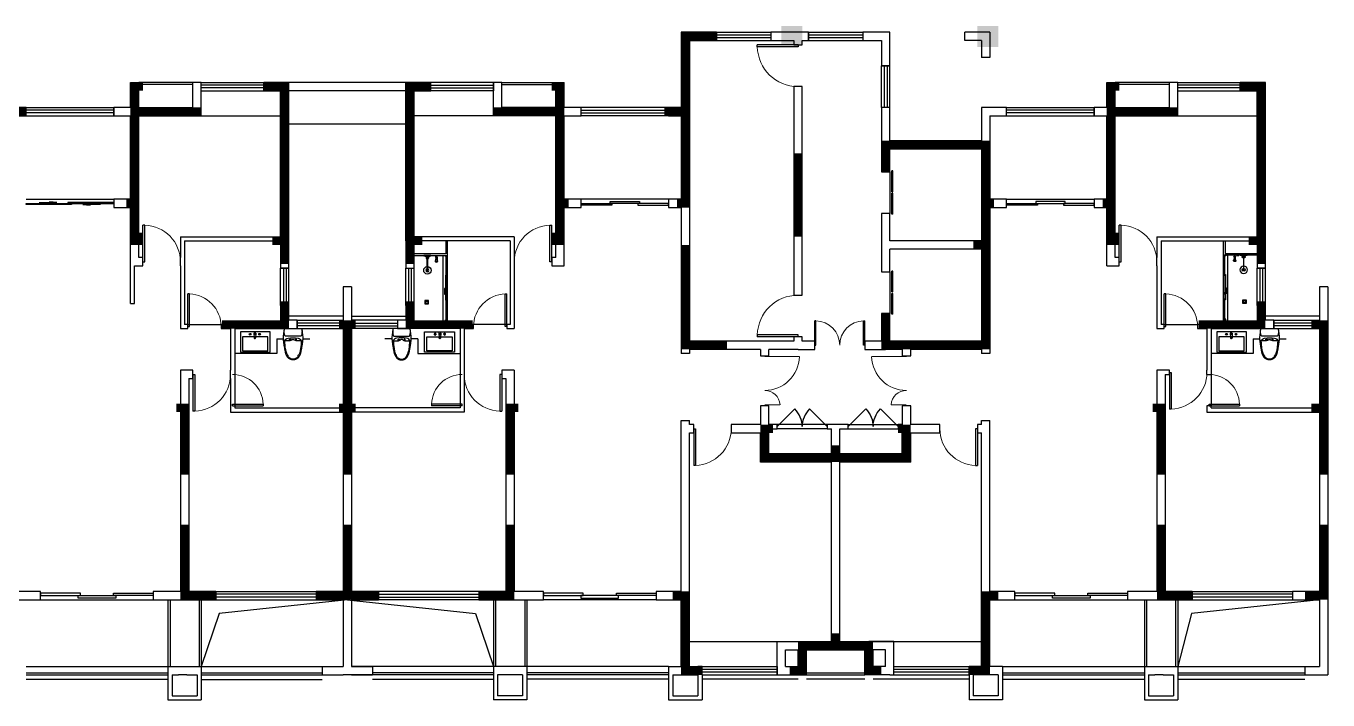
# Model space of a CAD drawing. Header units: millimetres. Extents: x 3 to 74003, y -3 to 16847.
# Drawn here: x 17403 to 48603, y 697 to 16847 of the extents above; entities that cross this region are included whole.
import ezdxf

# ---------------------------------------------------------------- set-up
doc = ezdxf.new("R2010")
doc.units = ezdxf.units.MM
for name, color, linetype in [('WALL', 2, 'Continuous'), ('WINDOW', 4, 'Continuous'), ('柱和剪力墙', 2, 'Continuous'), ('栏杆', 42, 'Continuous'), ('洁具', 150, 'Continuous'), ('看线', 163, 'Continuous')]:
    doc.layers.add(name, color=color, linetype=linetype)
doc.layers.add('家具', color=31, linetype='Continuous', lineweight=5)

# ---------------------------------------------------------------- blocks, each defined once
blk = doc.blocks.new('aa')
at = {"layer": '洁具'}
for p, q in [((-183, 194), (-183, -194)), ((71, 85), (71, 61)), ((109, 86), (72, 86)), ((72, 60), (107, 60)), ((83, 230), (79, 230)), ((87, 230), (83, 230)), ((90, 229), (87, 230)), ((94, 229), (90, 229)), ((98, 228), (94, 229)), ((102, 228), (98, 228)), ((106, 227), (102, 228)), ((109, 227), (106, 227)), ((115, 226), (109, 227)), ((109, 78), (109, 197)), ((120, 226), (115, 226)), ((119, 204), (119, 197)), ((126, 225), (120, 226)), ((131, 224), (126, 225)), ((137, 224), (131, 224)), ((142, 223), (137, 224)), ((147, 222), (142, 223)), ((153, 221), (147, 222)), ((162, 220), (153, 221)), ((171, 219), (162, 220)), ((180, 218), (171, 219)), ((189, 216), (180, 218)), ((198, 215), (189, 216)), ((208, 214), (198, 215)), ((217, 212), (208, 214)), ((226, 211), (217, 212)), ((244, 208), (226, 211)), ((261, 205), (244, 208)), ((279, 202), (261, 205)), ((297, 199), (279, 202)), ((315, 196), (297, 199)), ((333, 192), (315, 196)), ((350, 189), (333, 192)), ((368, 186), (350, 189)), ((375, 184), (368, 186)), ((380, 183), (375, 184)), ((385, 182), (380, 183)), ((390, 181), (385, 182)), ((394, 180), (390, 181)), ((397, 179), (394, 180)), ((400, 178), (397, 179)), ((403, 178), (400, 178)), ((406, 177), (403, 178)), ((409, 176), (406, 177)), ((411, 175), (409, 176)), ((414, 174), (411, 175)), ((416, 174), (414, 174)), ((418, 173), (416, 174)), ((421, 172), (418, 173)), ((423, 171), (421, 172)), ((425, 171), (423, 171)), ((427, 170), (425, 171)), ((429, 169), (427, 170)), ((432, 168), (429, 169)), ((434, 167), (432, 168)), ((436, 166), (434, 167)), ((438, 165), (436, 166)), ((440, 164), (438, 165)), ((442, 164), (440, 164)), ((445, 163), (442, 164)), ((447, 162), (445, 163)), ((449, 161), (447, 162)), ((451, 159), (449, 161)), ((454, 158), (451, 159)), ((456, 157), (454, 158)), ((459, 156), (456, 157)), ((462, 154), (459, 156)), ((464, 153), (462, 154)), ((468, 151), (464, 153)), ((471, 149), (468, 151)), ((475, 147), (471, 149)), ((480, 144), (475, 147)), ((485, 141), (480, 144)), ((490, 138), (485, 141)), ((492, 137), (490, 138)), ((494, 135), (492, 137)), ((496, 134), (494, 135)), ((497, 133), (496, 134)), ((498, 133), (497, 133)), ((499, 132), (498, 133)), ((500, 131), (499, 132)), ((501, 131), (500, 131)), ((502, 130), (501, 131)), ((503, 129), (502, 130)), ((504, 128), (503, 129)), ((503, 129), (503, 129)), ((505, 128), (504, 128)), ((506, 127), (505, 128)), ((507, 126), (506, 127)), ((506, 127), (506, 127)), ((508, 126), (507, 126)), ((508, 125), (508, 126)), ((509, 125), (508, 125)), ((509, 124), (509, 125)), ((510, 124), (509, 124)), ((511, 123), (510, 124)), ((511, 122), (511, 123)), ((512, 122), (511, 122)), ((513, 121), (512, 122)), ((514, 120), (513, 121)), ((513, 121), (513, 121)), ((515, 120), (514, 120)), ((515, 119), (515, 120)), ((516, 118), (515, 119)), ((517, 118), (516, 118)), ((517, 117), (517, 118)), ((518, 116), (517, 117)), ((519, 115), (518, 116)), ((520, 114), (519, 115)), ((521, 113), (520, 114)), ((522, 112), (521, 113)), ((523, 111), (522, 112)), ((524, 109), (523, 111)), ((526, 108), (524, 109)), ((528, 106), (526, 108)), ((529, 104), (528, 106)), ((530, 103), (529, 104)), ((531, 101), (530, 103)), ((532, 100), (531, 101)), ((533, 99), (532, 100)), ((534, 98), (533, 99)), ((535, 97), (534, 98)), ((535, 96), (535, 97)), ((536, 95), (535, 96)), ((537, 95), (536, 95)), ((537, 94), (537, 95)), ((538, 93), (537, 94)), ((538, 92), (538, 93)), ((539, 92), (538, 92)), ((539, 91), (539, 92)), ((540, 90), (539, 91)), ((540, 89), (540, 90)), ((541, 89), (540, 89)), ((541, 88), (541, 89)), ((542, 87), (541, 88)), ((542, 86), (542, 87)), ((543, 86), (542, 86)), ((543, 85), (543, 86)), ((544, 84), (543, 85)), ((544, 83), (544, 84)), ((545, 82), (544, 83)), ((546, 81), (545, 82)), ((545, 82), (545, 82)), ((546, 80), (546, 81)), ((546, 79), (546, 80)), ((547, 78), (546, 79)), ((548, 77), (547, 78)), ((548, 76), (548, 77)), ((549, 75), (548, 76)), ((549, 73), (549, 75)), ((550, 72), (549, 73)), ((551, 70), (550, 72)), ((552, 68), (551, 70)), ((553, 66), (552, 68)), ((554, 64), (553, 66)), ((555, 62), (554, 64)), ((555, 60), (555, 62)), ((556, 59), (555, 60)), ((556, 58), (556, 59)), ((557, 57), (556, 58)), ((557, 56), (557, 57)), ((557, 55), (557, 56)), ((558, 54), (557, 55)), ((558, 53), (558, 54)), ((558, 52), (558, 53)), ((559, 51), (558, 52)), ((559, 50), (559, 51)), ((559, 49), (559, 50)), ((560, 48), (559, 49)), ((559, 49), (559, 49)), ((560, 47), (560, 48)), ((560, 46), (560, 47)), ((561, 45), (560, 46)), ((561, 43), (561, 45)), ((561, 42), (561, 43)), ((562, 40), (561, 42)), ((562, 38), (562, 40)), ((563, 36), (562, 38)), ((563, 34), (563, 36)), ((564, 31), (563, 34)), ((564, 29), (564, 31)), ((564, 28), (564, 29)), ((565, 26), (564, 28)), ((565, 25), (565, 26)), ((565, 24), (565, 25)), ((565, 22), (565, 24)), ((566, 21), (565, 22)), ((566, 20), (566, 21)), ((566, 19), (566, 20)), ((566, 18), (566, 19)), ((566, 17), (566, 18)), ((566, 16), (566, 17)), ((566, 15), (566, 16)), ((566, 14), (566, 15)), ((566, 13), (566, 14)), ((567, 12), (566, 13)), ((567, 10), (567, 12)), ((567, 9), (567, 10)), ((567, 7), (567, 9)), ((567, 5), (567, 7)), ((567, 3), (567, 5)), ((567, 0), (567, 3)), ((72, -84), (72, -59)), ((73, -58), (106, -58)), ((109, -85), (73, -85)), ((79, -230), (83, -230)), ((83, -230), (87, -230)), ((87, -230), (90, -229)), ((90, -229), (94, -229)), ((94, -229), (98, -228)), ((98, -228), (102, -228)), ((102, -228), (106, -227)), ((106, -227), (109, -227)), ((109, -196), (109, -77)), ((109, -227), (115, -226)), ((115, -226), (120, -226)), ((119, -196), (119, -204)), ((120, -226), (126, -225)), ((126, -225), (131, -224)), ((131, -224), (137, -224)), ((137, -224), (142, -223)), ((142, -223), (147, -222)), ((147, -222), (153, -221)), ((153, -221), (162, -220)), ((162, -220), (171, -219)), ((171, -219), (180, -218)), ((180, -218), (189, -216)), ((189, -216), (198, -215)), ((198, -215), (208, -214)), ((208, -214), (217, -212)), ((217, -212), (226, -211)), ((226, -211), (244, -208)), ((244, -208), (261, -205)), ((261, -205), (279, -202)), ((279, -202), (297, -199)), ((297, -199), (315, -196)), ((315, -196), (333, -192)), ((333, -192), (350, -189)), ((350, -189), (368, -186)), ((368, -186), (375, -184)), ((375, -184), (380, -183)), ((380, -183), (385, -182)), ((385, -182), (390, -181)), ((390, -181), (394, -180)), ((394, -180), (397, -179)), ((397, -179), (400, -178)), ((400, -178), (403, -178)), ((403, -178), (406, -177)), ((406, -177), (409, -176)), ((409, -176), (411, -175)), ((411, -175), (414, -174)), ((414, -174), (416, -174)), ((416, -174), (418, -173)), ((418, -173), (421, -172)), ((421, -172), (423, -171)), ((423, -171), (425, -171)), ((425, -171), (427, -170)), ((427, -170), (429, -169)), ((429, -169), (432, -168)), ((432, -168), (434, -167)), ((434, -167), (436, -166)), ((436, -166), (438, -165)), ((438, -165), (440, -164)), ((440, -164), (442, -164)), ((442, -164), (445, -163)), ((445, -163), (447, -162)), ((447, -162), (449, -161)), ((449, -161), (451, -159)), ((451, -159), (454, -158)), ((454, -158), (456, -157)), ((456, -157), (459, -156)), ((459, -156), (462, -154)), ((462, -154), (464, -153)), ((464, -153), (468, -151)), ((468, -151), (471, -149)), ((471, -149), (475, -147)), ((475, -147), (480, -144)), ((480, -144), (485, -141)), ((485, -141), (490, -138)), ((490, -138), (492, -137)), ((492, -137), (494, -135)), ((494, -135), (496, -134)), ((496, -134), (497, -133)), ((497, -133), (498, -133)), ((498, -133), (499, -132)), ((499, -132), (500, -131)), ((500, -131), (501, -131)), ((501, -131), (502, -130)), ((502, -130), (503, -129)), ((503, -129), (504, -128)), ((503, -129), (503, -129)), ((504, -128), (505, -128)), ((505, -128), (506, -127)), ((506, -127), (507, -126)), ((506, -127), (506, -127)), ((507, -126), (508, -126)), ((508, -126), (508, -125)), ((508, -125), (509, -125)), ((509, -125), (509, -124)), ((509, -124), (510, -124)), ((510, -124), (511, -123)), ((511, -123), (511, -122)), ((511, -122), (512, -122)), ((512, -122), (513, -121)), ((513, -121), (514, -120)), ((513, -121), (513, -121)), ((514, -120), (515, -120)), ((515, -119), (516, -118)), ((515, -120), (515, -119)), ((516, -118), (517, -118)), ((517, -117), (518, -116)), ((517, -118), (517, -117)), ((518, -116), (519, -115)), ((519, -115), (520, -114)), ((520, -114), (521, -113)), ((521, -113), (522, -112)), ((522, -112), (523, -111)), ((523, -111), (524, -109)), ((524, -109), (526, -108)), ((526, -108), (528, -106)), ((528, -106), (529, -104)), ((529, -104), (530, -103)), ((530, -103), (531, -101)), ((531, -101), (532, -100)), ((532, -100), (533, -99)), ((533, -99), (534, -98)), ((534, -98), (535, -97)), ((535, -96), (536, -95)), ((535, -97), (535, -96)), ((536, -95), (537, -95)), ((537, -95), (537, -94)), ((538, -93), (538, -92)), ((538, -92), (539, -92)), ((539, -91), (540, -90)), ((539, -92), (539, -91)), ((540, -90), (540, -89)), ((540, -89), (541, -89)), ((541, -88), (542, -87)), ((541, -89), (541, -88)), ((542, -87), (542, -86)), ((542, -86), (543, -86)), ((543, -85), (544, -84)), ((543, -86), (543, -85)), ((544, -83), (545, -82)), ((544, -84), (544, -83)), ((545, -82), (546, -81)), ((545, -82), (545, -82)), ((546, -79), (547, -78)), ((546, -80), (546, -79)), ((546, -81), (546, -80)), ((547, -78), (548, -77)), ((548, -76), (549, -75)), ((548, -77), (548, -76)), ((549, -73), (550, -72)), ((549, -74), (550, -73)), ((549, -75), (549, -73)), ((550, -72), (551, -70)), ((551, -70), (552, -68)), ((552, -68), (553, -66)), ((553, -66), (554, -64)), ((554, -64), (555, -62)), ((555, -60), (556, -59)), ((555, -62), (555, -60)), ((556, -58), (557, -57)), ((556, -59), (556, -58)), ((557, -55), (558, -54)), ((557, -56), (557, -55)), ((557, -57), (557, -56)), ((558, -52), (559, -51)), ((558, -53), (558, -52)), ((558, -54), (558, -53)), ((559, -49), (560, -48)), ((559, -50), (559, -49)), ((559, -49), (559, -49)), ((559, -51), (559, -50)), ((560, -46), (561, -45)), ((560, -47), (560, -46)), ((560, -48), (560, -47)), ((561, -42), (562, -40)), ((561, -43), (561, -42)), ((561, -45), (561, -43)), ((562, -38), (563, -36)), ((562, -40), (562, -38)), ((563, -34), (564, -31)), ((563, -36), (563, -34)), ((564, -28), (565, -26)), ((564, -29), (564, -28)), ((564, -31), (564, -29)), ((565, -22), (566, -21)), ((565, -24), (565, -22)), ((565, -25), (565, -24)), ((565, -26), (565, -25)), ((566, -13), (567, -12)), ((566, -14), (566, -13)), ((566, -15), (566, -14)), ((566, -16), (566, -15)), ((566, -17), (566, -16)), ((566, -18), (566, -17)), ((566, -19), (566, -18)), ((566, -20), (566, -19)), ((566, -21), (566, -20)), ((567, -3), (567, 0)), ((567, -5), (567, -3)), ((567, -7), (567, -5)), ((567, -9), (567, -7)), ((567, -10), (567, -9)), ((567, -12), (567, -10))]:
    blk.add_line(p, q, dxfattribs=at)
for centre, radius in [((84, 73), 8.36), ((84, -72), 8.27)]:
    blk.add_circle(centre, radius, dxfattribs=at)
for centre, radius, start, end in [((-166, 192), 17.1, 87.045, 174.9042), ((-112, -68), 282, 71.1872, 100.8377), ((-112, -68), 282, 89.7748, 100.8377), ((59, -654), 885, 92.9413, 101.0721), ((-22, 182), 17.1, 3.233, 84.9795), ((-3244, 0), 3244, 360, 3.2329), ((59, -654), 885, 88.7116, 92.9413), ((737, 0), 701, 170.2439, 189.7561), ((153, 101), 109, 108.4397, 170.3778), ((72, 85), 1.04, 90, 180), ((72, 61), 1.04, 180, 270), ((130, 0), 51.3, 136.1631, 223.8369), ((49, 78), 60.6, 316.1631, 0), ((86, -1205), 1403, 81.2352, 89.0234), ((86, -1205), 1403, 79.3598, 81.2352), ((261, -271), 452, 66.9536, 79.3598), ((468, 152), 30.5, 193.8824, 293.7717), ((406, 1), 144, 4.5959, 58.9889), ((406, 1), 144, 359.8605, 4.5959), ((406, 0), 144, 354.9835, 0.1395), ((-166, -192), 17.1, 185.0958, 272.955), ((-112, 68), 282, 259.1623, 288.8128), ((-112, 68), 282, 259.1623, 270.2252), ((59, 654), 885, 258.9279, 267.2745), ((-22, -182), 17.1, 275.0205, 356.767), ((-3244, 0), 3244, 356.7671, 0), ((59, 654), 885, 267.2753, 271.2884), ((153, -101), 109, 189.6222, 251.5603), ((73, -59), 1.04, 90, 180), ((73, -84), 1.04, 180, 270), ((49, -77), 60.6, 0, 43.8369), ((86, 1207), 1403, 270.9766, 278.5806), ((86, 1207), 1403, 278.5806, 280.6402), ((261, 272), 452, 280.6402, 293.0464), ((468, -151), 30.5, 66.2283, 166.1176), ((406, 0), 144, 301.0111, 355.4041)]:
    blk.add_arc(centre, radius, start, end, dxfattribs=at)
blk = doc.blocks.new('A$C5E280AA0')
at = {"layer": '洁具'}
for p, q in [((457, 387), (348, 382)), ((457, 341), (348, 345)), ((433, 508), (433, 447)), ((433, 221), (433, 282))]:
    blk.add_line(p, q, dxfattribs=at)
for points in [[(487, 711), (0, 711), (0, 0), (487, 0)], [(37, 661), (37, 51), (367, 51), (367, 661)]]:
    blk.add_lwpolyline(points, close=True, dxfattribs=at)
for centre, radius in [((338, 364), 15), ((433, 478), 20.4), ((433, 478), 12.5), ((434, 364), 9.26), ((433, 251), 20.4), ((433, 251), 12.5)]:
    blk.add_circle(centre, radius, dxfattribs=at)
for centre, radius, start, end in [((348, 364), 18.5, 90.0003, 270.0003), ((428, 364), 36.8, 321.0554, 38.9452)]:
    blk.add_arc(centre, radius, start, end, dxfattribs=at)
blk = doc.blocks.new('45555222222')
at = {"layer": '洁具'}
for p, q in [((95, 270), (253, 270)), ((95, 270), (95, -82)), ((714, 270), (884, 270)), ((95, -82), (-916, -82))]:
    blk.add_line(p, q, dxfattribs=at)
at = {"layer": '家具', "rotation": 90}
blk.add_blockref('A$C5E280AA0', (-69, -50), dxfattribs=at)
at = {"layer": '家具', "extrusion": (0, 0, -1), "zscale": -1, "rotation": 270}
blk.add_blockref('aa', (-484, 335), dxfattribs=at)
blk = doc.blocks.new('rrrrrrr3')
at = {"layer": '洁具'}
for p, q in [((1096812, -49169), (1096812, -49467)), ((1096852, -49577), (1096852, -49169)), ((1096812, -49467), (1096052, -49467)), ((1096052, -49507), (1096852, -49507)), ((1096350, -49532), (1096350, -49522)), ((1096356, -49529), (1096356, -49522)), ((1096366, -49861), (1096366, -49537)), ((1096376, -49537), (1096376, -49861)), ((1096386, -49532), (1096386, -49522)), ((1096393, -49532), (1096393, -49522)), ((1096572, -49546), (1096572, -49621)), ((1096602, -49568), (1096572, -49568)), ((1096602, -49546), (1096602, -49621)), ((1096752, -51067), (1096752, -49507)), ((1096802, -49507), (1096802, -49527)), ((1096802, -49527), (1096852, -49527)), ((1096822, -50005), (1096822, -49527)), ((1096832, -50005), (1096832, -49527)), ((1096852, -51067), (1096852, -49507)), ((1096822, -50005), (1096832, -50005)), ((1096822, -51047), (1096822, -50546)), ((1096832, -50546), (1096822, -50546)), ((1096832, -50546), (1096832, -51047)), ((1096802, -51067), (1096802, -51047)), ((1096802, -51047), (1096852, -51047)), ((1096852, -51067), (1096802, -51067))]:
    blk.add_line(p, q, dxfattribs=at)
for points in [[(1096456, -49507), (1096286, -49507), (1096286, -49517), (1096316, -49522), (1096361, -49522)], [(1096343, -49553), (1096333, -49553), (1096333, -49557), (1096343, -49557)], [(1096356, -49532), (1096343, -49532), (1096343, -49577), (1096366, -49577)], [(1096361, -49529), (1096356, -49529), (1096356, -49557), (1096366, -49557)], [(1096376, -49557), (1096386, -49557), (1096386, -49529), (1096381, -49529)], [(1096376, -49577), (1096399, -49577), (1096399, -49532), (1096386, -49532)], [(1096381, -49522), (1096427, -49522), (1096456, -49517), (1096456, -49507)], [(1096399, -49557), (1096409, -49557), (1096409, -49553), (1096399, -49553)], [(1096576, -49536), (1096576, -49507), (1096599, -49507), (1096599, -49536)]]:
    blk.add_lwpolyline(points, dxfattribs=at)
for points in [[(1096340, -49507), (1096340, -49517), (1096402, -49517), (1096402, -49507)], [(1096361, -49517), (1096361, -49537), (1096381, -49537), (1096381, -49517)], [(1096542, -49507), (1096542, -49517), (1096486, -49517), (1096486, -49507)], [(1096817, -50576), (1096817, -49975), (1096807, -49975), (1096807, -50576)], [(1096395, -50667), (1096395, -50582), (1096309, -50582), (1096309, -50667)], [(1096319, -50625), (1096319, -50623), (1096334, -50623), (1096334, -50625)], [(1096329, -50648), (1096327, -50647), (1096338, -50636), (1096340, -50637)], [(1096328, -50601), (1096329, -50600), (1096340, -50611), (1096339, -50612)], [(1096352, -50658), (1096350, -50658), (1096350, -50642), (1096352, -50642)], [(1096351, -50592), (1096353, -50592), (1096353, -50607), (1096351, -50607)], [(1096375, -50648), (1096374, -50649), (1096363, -50638), (1096364, -50637)], [(1096375, -50601), (1096376, -50602), (1096365, -50613), (1096364, -50612)], [(1096385, -50624), (1096385, -50626), (1096369, -50626), (1096369, -50624)]]:
    blk.add_lwpolyline(points, close=True, dxfattribs=at)
blk.add_lwpolyline([(1096807, -50416), (1096797, -50416, -0.414214), (1096792, -50411), (1096792, -50316, -0.414214), (1096797, -50311), (1096807, -50311), (1096807, -50296), (1096782, -50296, 0.414214), (1096777, -50301), (1096777, -50426, 0.414214), (1096782, -50431), (1096807, -50431), (1096807, -50416)], format="xyb", dxfattribs=at)
blk.add_lwpolyline([(1096819, -50439), (1096819, -50409), (1096834, -50409, -0.414214), (1096839, -50414), (1096839, -50434, -0.414214), (1096834, -50439)], format="xyb", close=True, dxfattribs=at)
for centre, radius in [((1096587, -49546), 15), ((1096587, -49595), 15), ((1096371, -49861), 89.5), ((1096371, -49861), 5), ((1096352, -50625), 36.6)]:
    blk.add_circle(centre, radius, dxfattribs=at)
for centre, radius, start, end in [((1096587, -49546), 17, 133.3359, 208.0725), ((1096587, -49595), 17, 151.9275, 28.0725), ((1096587, -49546), 17, 331.9275, 46.6641), ((1096371, -49861), 35, 98.2132, 81.7868), ((1096371, -49861), 9, 123.749, 56.251), ((1096556, -49615), 17.7, 286.4181, 340.3267), ((1096619, -49615), 17.7, 199.6733, 253.5819)]:
    blk.add_arc(centre, radius, start, end, dxfattribs=at)
for centre, major_axis, ratio, start_param, end_param in [((1096587, -49643), (33.6, 0), 0.612909, 2.761972, 6.662806), ((1096587, -49634), (31.4, 0), 0.47884, 2.068694, 7.356084)]:
    blk.add_ellipse(centre, major_axis=major_axis, ratio=ratio, start_param=start_param, end_param=end_param, dxfattribs=at)
blk = doc.blocks.new('$DorLib2D$00000001')
for p, q in [((0.45, 0.975), (0.5, 0.975)), ((0.45, 0), (0.45, 0.975)), ((0.5, 0), (0.5, 0.975)), ((0.5, 0), (0.45, 0))]:
    blk.add_line(p, q)
at = {"lineweight": 13}
blk.add_arc((0.475, 0), 0.975, 91.4693, 180, dxfattribs=at)
blk = doc.blocks.new('$TCHSYS$WIN2D')
for p, q in [((-0.5, 0.5), (0.5, 0.5)), ((-0.5, 0.5), (-0.5, -0.5)), ((0.5, 0.5), (0.5, -0.5)), ((0.5, 0.167), (-0.5, 0.167)), ((0.5, -0.167), (-0.5, -0.167)), ((-0.5, -0.5), (0.5, -0.5))]:
    blk.add_line(p, q)
blk = doc.blocks.new('$DorLib2D$00000026')
for points in [[(-0.5, 0), (-0.147, 0), (-0.147, 0.021), (-0.5, 0.021)], [(0.167, -0.021), (-0.167, -0.021), (-0.167, 0), (0.167, 0)], [(0.5, 0), (0.147, 0), (0.147, 0.021), (0.5, 0.021)]]:
    blk.add_lwpolyline(points, close=True)
blk = doc.blocks.new('$DorLib2D$00000131')
at = {"color": 0, "linetype": 'Continuous'}
for p, q in [((0.15, 0.125), (0.232, 0.197)), ((0.232, 0.197), (0.232, 0.125)), ((-0.5, 0.125), (-0.5, 0)), ((0.019, 0.125), (-0.5, 0.125)), ((-0.5, 0), (0.019, 0)), ((-0.024, 0), (0.5, 0)), ((-0.024, -0.125), (-0.024, 0)), ((0.019, 0), (0.019, 0.125)), ((0.35, 0.125), (0.15, 0.125)), ((0.5, 0), (0.5, -0.125)), ((-0.35, -0.125), (-0.15, -0.125)), ((-0.232, -0.197), (-0.232, -0.125)), ((-0.15, -0.125), (-0.232, -0.197)), ((0.5, -0.125), (-0.024, -0.125))]:
    blk.add_line(p, q, dxfattribs=at)
blk = doc.blocks.new('$DorLib2D$00000025')
at = {"const_width": 0.02}
for points in [[(0.481, -0.001), (0.481, 0.691)], [(-0.481, 0.001), (-0.481, 0.308)]]:
    blk.add_lwpolyline(points, dxfattribs=at)
at = {"lineweight": 13}
for centre, radius, start, end in [((0.505, -0.002), 0.699, 91.9397, 179.7238), ((-0.501, 0.003), 0.307, 359.7899, 85.7508)]:
    blk.add_arc(centre, radius, start, end, dxfattribs=at)
blk = doc.blocks.new('$DorLib2D$00000116')
at = {"color": 0}
for p, q in [((-0.5, 0), (-0.146, 0.354)), ((0.5, 0), (0.146, 0.354))]:
    blk.add_line(p, q, dxfattribs=at)
for centre, start, end in [((-0.5, 0), 0, 45), ((0.5, 0), 135, 180)]:
    blk.add_arc(centre, 0.5, start, end, dxfattribs=at)
blk = doc.blocks.new('$DorLib2D$00000028')
for p, q in [((-0.517, 0.169), (-0.017, 0.169)), ((-0.517, 0.169), (-0.517, 0.15)), ((-0.517, 0.15), (-0.017, 0.15)), ((-0.017, 0.169), (-0.017, 0.15)), ((0.017, 0.169), (0.017, 0.15)), ((0.017, 0.169), (0.517, 0.169)), ((0.017, 0.15), (0.517, 0.15)), ((0.517, 0.169), (0.517, 0.15))]:
    blk.add_line(p, q)
blk = doc.blocks.new('$DorLib2D$00000002')
for p, q in [((-0.5, 0), (-0.5, 0.4875)), ((-0.475, 0.4875), (-0.5, 0.4875)), ((-0.475, 0), (-0.475, 0.4875)), ((0.475, 0), (0.475, 0.4875)), ((0.475, 0.4875), (0.5, 0.4875)), ((0.5, 0), (0.5, 0.4875)), ((-0.5, 0), (-0.475, 0)), ((0.5, 0), (0.475, 0))]:
    blk.add_line(p, q)
at = {"lineweight": 13}
for centre, start, end in [((-0.4875, 0), 0, 88.53072), ((0.4875, 0), 91.46928, 180)]:
    blk.add_arc(centre, 0.4875, start, end, dxfattribs=at)

msp = doc.modelspace()

# ---------------------------------------------------------------- linework, layer by layer
at = {"layer": 'WALL'}
for p, q in [((33103, 16697), (33103, 15197)), ((33953, 16697), (33103, 16697)), ((33953, 16497), (33953, 16697)), ((35903, 16697), (35253, 16697)), ((35253, 16697), (35253, 16497)), ((36153, 16697), (35903, 16697)), ((36153, 16497), (36153, 16697)), ((38103, 16697), (37453, 16697)), ((37453, 16697), (37453, 16497)), ((38103, 15897), (38103, 16697)), ((40503, 16697), (39903, 16697)), ((39903, 16497), (39903, 16697)), ((40503, 16697), (40503, 16097)), ((33303, 16497), (33303, 15197)), ((33303, 16497), (33953, 16497)), ((35253, 16497), (35803, 16497)), ((35803, 16497), (35803, 16397)), ((35803, 16397), (36003, 16397)), ((36003, 16397), (36003, 16497)), ((36003, 16497), (36153, 16497)), ((37453, 16497), (37903, 16497)), ((37903, 16497), (37903, 15897)), ((40303, 16497), (39903, 16497)), ((40303, 16497), (40303, 16097)), ((40503, 16097), (40303, 16097)), ((37903, 15897), (38103, 15897)), ((19903, 14897), (19903, 15497)), ((19903, 15497), (20103, 15497)), ((20103, 14897), (20103, 15497)), ((21403, 14897), (21403, 15497)), ((21603, 15497), (21403, 15497)), ((21603, 15297), (21603, 15497)), ((21603, 14697), (21603, 15297)), ((23703, 15497), (23103, 15497)), ((23103, 15497), (23103, 15297)), ((23103, 15297), (23503, 15297)), ((23503, 11797), (23503, 15297)), ((23703, 11697), (23703, 15497)), ((27103, 15497), (26503, 15497)), ((26503, 11697), (26503, 15497)), ((26703, 15297), (27103, 15297)), ((26703, 11797), (26703, 15297)), ((27103, 15297), (27103, 15497)), ((28803, 15497), (28603, 15497)), ((28603, 15497), (28603, 15297)), ((28603, 14697), (28603, 15297)), ((28803, 14897), (28803, 15497)), ((30103, 14897), (30103, 15497)), ((30103, 15497), (30303, 15497)), ((30303, 14897), (30303, 15497)), ((35803, 15397), (35803, 10397)), ((36003, 15397), (35803, 15397)), ((36003, 10397), (36003, 15397)), ((43303, 14897), (43303, 15497)), ((43303, 15497), (43503, 15497)), ((43503, 14897), (43503, 15497)), ((44803, 14897), (44803, 15497)), ((45003, 15497), (44803, 15497)), ((45003, 15297), (45003, 15497)), ((45003, 14697), (45003, 15297)), ((47103, 15497), (46503, 15497)), ((46503, 15497), (46503, 15297)), ((46503, 15297), (46903, 15297)), ((46903, 11797), (46903, 15297)), ((47103, 11697), (47103, 15497)), ((33103, 15197), (33103, 14897)), ((33303, 15197), (33303, 14797)), ((17403, 14897), (17103, 14897)), ((17103, 14697), (17403, 14697)), ((17403, 14697), (17403, 14897)), ((19903, 14897), (19503, 14897)), ((19503, 14897), (19503, 14697)), ((19503, 14697), (19903, 14697)), ((19903, 12697), (19903, 14697)), ((20103, 14897), (21403, 14897)), ((20103, 14697), (21603, 14697)), ((20103, 12597), (20103, 14697)), ((30103, 14697), (28603, 14697)), ((30103, 14897), (28803, 14897)), ((30103, 12597), (30103, 14697)), ((30703, 14897), (30303, 14897)), ((30303, 12697), (30303, 14697)), ((30303, 14697), (30703, 14697)), ((30703, 14697), (30703, 14897)), ((33103, 14897), (32803, 14897)), ((32803, 14897), (32803, 14697)), ((32803, 14697), (33103, 14697)), ((33103, 14697), (33103, 13997)), ((33303, 14797), (33303, 13997)), ((38103, 14897), (37903, 14897)), ((37903, 14897), (37903, 13997)), ((38103, 14097), (38103, 14897)), ((40903, 14897), (40303, 14897)), ((40303, 14897), (40303, 14097)), ((40503, 14697), (40903, 14697)), ((40503, 14697), (40503, 13997)), ((40903, 14697), (40903, 14897)), ((43303, 14897), (43003, 14897)), ((43003, 14897), (43003, 14697)), ((43003, 14697), (43303, 14697)), ((43303, 12697), (43303, 14697)), ((43503, 14897), (44803, 14897)), ((43503, 14697), (45003, 14697)), ((43503, 12597), (43503, 14697)), ((40303, 14097), (38103, 14097)), ((33103, 13997), (33103, 12697)), ((33303, 13997), (33303, 12597)), ((37903, 13997), (37903, 13357)), ((40303, 13897), (38103, 13897)), ((38103, 13357), (38103, 13897)), ((40303, 13897), (40303, 12597)), ((40503, 13997), (40503, 12697)), ((37903, 13357), (38103, 13357)), ((19903, 12697), (19503, 12697)), ((19503, 12697), (19503, 12497)), ((19503, 12497), (19903, 12497)), ((19903, 11197), (19903, 12497)), ((20103, 11297), (20103, 12597)), ((30103, 11297), (30103, 12597)), ((30703, 12697), (30303, 12697)), ((30303, 12497), (30703, 12497)), ((30303, 11097), (30303, 12497)), ((30703, 12497), (30703, 12697)), ((33103, 12697), (32803, 12697)), ((32803, 12697), (32803, 12497)), ((32803, 12497), (33103, 12497)), ((33103, 12497), (33103, 9197)), ((33303, 12597), (33303, 9297)), ((40303, 12597), (40303, 11697)), ((40903, 12697), (40503, 12697)), ((40503, 12497), (40903, 12497)), ((40503, 12497), (40503, 11597)), ((40903, 12497), (40903, 12697)), ((43303, 12697), (43003, 12697)), ((43003, 12697), (43003, 12497)), ((43003, 12497), (43303, 12497)), ((43303, 11097), (43303, 12497)), ((43503, 11297), (43503, 12597)), ((38103, 12357), (37903, 12357)), ((37903, 12357), (37903, 11597)), ((38103, 11697), (38103, 12357)), ((21103, 11797), (23503, 11797)), ((21103, 11797), (21103, 11297)), ((21203, 11697), (23503, 11697)), ((21203, 11697), (21203, 11197)), ((23503, 11697), (23503, 11047)), ((23703, 11047), (23703, 11697)), ((26503, 11697), (26503, 11047)), ((29103, 11797), (26703, 11797)), ((29003, 11697), (26703, 11697)), ((26703, 11047), (26703, 11697)), ((29003, 11697), (29003, 11197)), ((29103, 11797), (29103, 11297)), ((37903, 11597), (37903, 10957)), ((40303, 11697), (38103, 11697)), ((40503, 11597), (40503, 9197)), ((44503, 11797), (46903, 11797)), ((44503, 11797), (44503, 11297)), ((44603, 11697), (46903, 11697)), ((44603, 11697), (44603, 11197)), ((46903, 11697), (46903, 11047)), ((47103, 11047), (47103, 11697)), ((20203, 11297), (20103, 11297)), ((20203, 11097), (20203, 11297)), ((21103, 11097), (21103, 11297)), ((29103, 11297), (29103, 11097)), ((30103, 11297), (30003, 11297)), ((30003, 11297), (30003, 11097)), ((38103, 10957), (38103, 11497)), ((40303, 11497), (38103, 11497)), ((40303, 11497), (40303, 9297)), ((43603, 11297), (43503, 11297)), ((43603, 11097), (43603, 11297)), ((44503, 11097), (44503, 11297)), ((19903, 10197), (19903, 11197)), ((20003, 11097), (20203, 11097)), ((20003, 10197), (20003, 11097)), ((21103, 11097), (21103, 9597)), ((21203, 11197), (21203, 9697)), ((23503, 11047), (23703, 11047)), ((26503, 11047), (26703, 11047)), ((29003, 11197), (29003, 9697)), ((29103, 11097), (29103, 9597)), ((30003, 11097), (30303, 11097)), ((37903, 10957), (38103, 10957)), ((43303, 11097), (43603, 11097)), ((44503, 11097), (44503, 9597)), ((44603, 11197), (44603, 9697)), ((46903, 11047), (47103, 11047)), ((25003, 10597), (25003, 9797)), ((25203, 10597), (25003, 10597)), ((25203, 10597), (25203, 9797)), ((35803, 10397), (36003, 10397)), ((48403, 10597), (48403, 9797)), ((48603, 10597), (48403, 10597)), ((48603, 10597), (48603, 9697)), ((19903, 10197), (20003, 10197)), ((23703, 10147), (23503, 10147)), ((23503, 10147), (23503, 9697)), ((23703, 9797), (23703, 10147)), ((26703, 10147), (26503, 10147)), ((26503, 10147), (26503, 9797)), ((26703, 9697), (26703, 10147)), ((47103, 10147), (46903, 10147)), ((46903, 10147), (46903, 9697)), ((47103, 9797), (47103, 10147)), ((21278, 9697), (21203, 9697)), ((21278, 9597), (21278, 9697)), ((22403, 9697), (22078, 9697)), ((22078, 9697), (22078, 9597)), ((22403, 9697), (23503, 9697)), ((23903, 9797), (23703, 9797)), ((23903, 9597), (23903, 9797)), ((25003, 9597), (25003, 9797)), ((25203, 9797), (25203, 9597)), ((26503, 9797), (26303, 9797)), ((26303, 9797), (26303, 9597)), ((27803, 9697), (26703, 9697)), ((28128, 9697), (27803, 9697)), ((28128, 9597), (28128, 9697)), ((29003, 9697), (28928, 9697)), ((28928, 9697), (28928, 9597)), ((38103, 9957), (37903, 9957)), ((37903, 9957), (37903, 9297)), ((38103, 9297), (38103, 9957)), ((44678, 9697), (44603, 9697)), ((44678, 9597), (44678, 9697)), ((45803, 9697), (45478, 9697)), ((45478, 9697), (45478, 9597)), ((45803, 9697), (46903, 9697)), ((47303, 9797), (47103, 9797)), ((47303, 9597), (47303, 9797)), ((48403, 9597), (48403, 9797)), ((48603, 9697), (48603, 7697)), ((21103, 9597), (21278, 9597)), ((22078, 9597), (22303, 9597)), ((22303, 9597), (22303, 8597)), ((22403, 9597), (22403, 8497)), ((22403, 9597), (23603, 9597)), ((23603, 9597), (23903, 9597)), ((25003, 9597), (25003, 7697)), ((25203, 9597), (25203, 7697)), ((26303, 9597), (26603, 9597)), ((27803, 9597), (26603, 9597)), ((27803, 9597), (27803, 8497)), ((27903, 9597), (28128, 9597)), ((27903, 9597), (27903, 8597)), ((28928, 9597), (29103, 9597)), ((36003, 9397), (35803, 9397)), ((35803, 9397), (35803, 9297)), ((36003, 9297), (36003, 9397)), ((44503, 9597), (44678, 9597)), ((45478, 9597), (45703, 9597)), ((45703, 9597), (45703, 8597)), ((45803, 9597), (45803, 8497)), ((45803, 9597), (47003, 9597)), ((47003, 9597), (47303, 9597)), ((48403, 9597), (48403, 7697)), ((33103, 9197), (33103, 8997)), ((35103, 9297), (33303, 9297)), ((33303, 9097), (33303, 8997)), ((35003, 9097), (33303, 9097)), ((35003, 9097), (35003, 8947)), ((35803, 9297), (35103, 9297)), ((35203, 8947), (35203, 9097)), ((35903, 9097), (35203, 9097)), ((35903, 9097), (36303, 9097)), ((36303, 9297), (36003, 9297)), ((36303, 9097), (36303, 9297)), ((37903, 9297), (37503, 9297)), ((37503, 9297), (37503, 9097)), ((37503, 9097), (38003, 9097)), ((38403, 9097), (38003, 9097)), ((38503, 9297), (38103, 9297)), ((38403, 9097), (38403, 8947)), ((40303, 9297), (38503, 9297)), ((38603, 8947), (38603, 9097)), ((40303, 9097), (38603, 9097)), ((40303, 9097), (40303, 8997)), ((40503, 9197), (40503, 8997)), ((33303, 8997), (33103, 8997)), ((35003, 8947), (35203, 8947)), ((38403, 8947), (38603, 8947)), ((40503, 8997), (40303, 8997)), ((21103, 8597), (21103, 8497)), ((21303, 8597), (21103, 8597)), ((21103, 8497), (21103, 3297)), ((21403, 8597), (21303, 8597)), ((21303, 8597), (21303, 8597)), ((21403, 8397), (21403, 8597)), ((22303, 8397), (22303, 8597)), ((22403, 8497), (22403, 7697)), ((27803, 8497), (27803, 7697)), ((27903, 8597), (27903, 8397)), ((28903, 8597), (28803, 8597)), ((28803, 8597), (28803, 8397)), ((28903, 8597), (28903, 8597)), ((29103, 8597), (28903, 8597)), ((29103, 8597), (29103, 8497)), ((29103, 8497), (29103, 3297)), ((44503, 8597), (44503, 8497)), ((44703, 8597), (44503, 8597)), ((44503, 8497), (44503, 3297)), ((44803, 8597), (44703, 8597)), ((44703, 8597), (44703, 8597)), ((44703, 8497), (44803, 8497)), ((44703, 8497), (44703, 3297)), ((44803, 8497), (44803, 8597)), ((45703, 8497), (45703, 8597)), ((45703, 8497), (45803, 8497)), ((21303, 8397), (21403, 8397)), ((21303, 8397), (21303, 3297)), ((22303, 8397), (22303, 7597)), ((27903, 8397), (27903, 7597)), ((28803, 8397), (28903, 8397)), ((28903, 8397), (28903, 3297)), ((22303, 7597), (25003, 7597)), ((22403, 7697), (25003, 7697)), ((25003, 7597), (25003, 3297)), ((27803, 7697), (25203, 7697)), ((27903, 7597), (25203, 7597)), ((25203, 7597), (25203, 3297)), ((35203, 7747), (35003, 7747)), ((35003, 7747), (35003, 7297)), ((35203, 7297), (35203, 7747)), ((38603, 7747), (38403, 7747)), ((38403, 7747), (38403, 7297)), ((38603, 7297), (38603, 7747)), ((45803, 7747), (45703, 7747)), ((45703, 7747), (45703, 7597)), ((45703, 7597), (48403, 7597)), ((45803, 7697), (45803, 7747)), ((45803, 7697), (48403, 7697)), ((48403, 7597), (48403, 3297)), ((48603, 7697), (48603, 3197)), ((33103, 7197), (33103, 7397)), ((33103, 7397), (33303, 7397)), ((33103, 3297), (33103, 7197)), ((33303, 7297), (33303, 7397)), ((33403, 7297), (33303, 7297)), ((33403, 7097), (33403, 7297)), ((35003, 7297), (34303, 7297)), ((34303, 7297), (34303, 7097)), ((35403, 7297), (35203, 7297)), ((35203, 6597), (35203, 7197)), ((35203, 7197), (35403, 7197)), ((35403, 7197), (35403, 7297)), ((36803, 7297), (36603, 7297)), ((36603, 7297), (36603, 7197)), ((36603, 7197), (36703, 7197)), ((36703, 6597), (36703, 7197)), ((36903, 7297), (36803, 7297)), ((37103, 7297), (36903, 7297)), ((36903, 7197), (37103, 7197)), ((36903, 7197), (36903, 7197)), ((36903, 6597), (36903, 7197)), ((37103, 7197), (37103, 7297)), ((38403, 7297), (38303, 7297)), ((38303, 7297), (38303, 7197)), ((38303, 7197), (38403, 7197)), ((38403, 6597), (38403, 7197)), ((39303, 7297), (38603, 7297)), ((39303, 7097), (39303, 7297)), ((40303, 7297), (40203, 7297)), ((40203, 7297), (40203, 7097)), ((40303, 7297), (40303, 7397)), ((40303, 7397), (40503, 7397)), ((40503, 7197), (40503, 7397)), ((40503, 3297), (40503, 7197)), ((33303, 7097), (33403, 7097)), ((33303, 3197), (33303, 7097)), ((34303, 7097), (35003, 7097)), ((35003, 6397), (35003, 7097)), ((38603, 6397), (38603, 7097)), ((38603, 7097), (39303, 7097)), ((40203, 7097), (40303, 7097)), ((40303, 3197), (40303, 7097)), ((36703, 6597), (35203, 6597)), ((38403, 6597), (36903, 6597)), ((36703, 6397), (35003, 6397)), ((36703, 2097), (36703, 6397)), ((36903, 2097), (36903, 6397)), ((38603, 6397), (36903, 6397)), ((17753, 3297), (17103, 3297)), ((17753, 3097), (17753, 3297)), ((21103, 3297), (20453, 3297)), ((20453, 3297), (20453, 3097)), ((21953, 3297), (21303, 3297)), ((21953, 3097), (21953, 3297)), ((25003, 3297), (24353, 3297)), ((24353, 3297), (24353, 3097)), ((25853, 3297), (25203, 3297)), ((25853, 3097), (25853, 3297)), ((28903, 3297), (28253, 3297)), ((28253, 3297), (28253, 3097)), ((29803, 3297), (29103, 3297)), ((29803, 3097), (29803, 3297)), ((33103, 3297), (32503, 3297)), ((32503, 3297), (32503, 3097)), ((33303, 1497), (33303, 3197)), ((40303, 1497), (40303, 3197)), ((41103, 3297), (40503, 3297)), ((41103, 3097), (41103, 3297)), ((44503, 3297), (43803, 3297)), ((43803, 3297), (43803, 3097)), ((45353, 3297), (44703, 3297)), ((45353, 3097), (45353, 3297)), ((48403, 3297), (47753, 3297)), ((47753, 3297), (47753, 3097)), ((48603, 3197), (48603, 1297)), ((17103, 3097), (17753, 3097)), ((20453, 3097), (21203, 3097)), ((21203, 3097), (21953, 3097)), ((24353, 3097), (25003, 3097)), ((25003, 3097), (25003, 1497)), ((25203, 3097), (25203, 1497)), ((25203, 3097), (25853, 3097)), ((28253, 3097), (29003, 3097)), ((29003, 3097), (29803, 3097)), ((32503, 3097), (33103, 3097)), ((33103, 1497), (33103, 3097)), ((40503, 3097), (41103, 3097)), ((40503, 1497), (40503, 3097)), ((43803, 3097), (44603, 3097)), ((44603, 3097), (45353, 3097)), ((47753, 3097), (48403, 3097)), ((48403, 3097), (48403, 1497)), ((35403, 1497), (35403, 2097)), ((35403, 2097), (36003, 2097)), ((35603, 1497), (35603, 1897)), ((35603, 1897), (35903, 1897)), ((35903, 1497), (35903, 1897)), ((36003, 2097), (36703, 2097)), ((36103, 1297), (36103, 1897)), ((36103, 1897), (36803, 1897)), ((36803, 1897), (37503, 1897)), ((36903, 2097), (37603, 2097)), ((37503, 1297), (37503, 1897)), ((38203, 2097), (37603, 2097)), ((37703, 1497), (37703, 1897)), ((38003, 1897), (37703, 1897)), ((38003, 1497), (38003, 1897)), ((38203, 1497), (38203, 2097)), ((20803, 1497), (20803, 697)), ((20803, 1497), (21153, 1497)), ((20903, 1297), (20903, 797)), ((20903, 1297), (21053, 1297)), ((21053, 1297), (21053, 1297)), ((21253, 1297), (21053, 1297)), ((21153, 1497), (21603, 1497)), ((21253, 1297), (21253, 1297)), ((21253, 1297), (21503, 1297)), ((21503, 1297), (21503, 797)), ((21603, 1497), (21603, 697)), ((24503, 1497), (25003, 1497)), ((24503, 1497), (24503, 1297)), ((24503, 1297), (25003, 1297)), ((25003, 1297), (25003, 1297)), ((25203, 1297), (25003, 1297)), ((25203, 1497), (25703, 1497)), ((25203, 1297), (25703, 1297)), ((25203, 1297), (25203, 1297)), ((25703, 1497), (25703, 1297)), ((28603, 1497), (28603, 697)), ((29053, 1497), (28603, 1497)), ((28703, 1297), (28703, 797)), ((28953, 1297), (28703, 1297)), ((28953, 1297), (28953, 1297)), ((29153, 1297), (28953, 1297)), ((29403, 1497), (29053, 1497)), ((29153, 1297), (29153, 1297)), ((29303, 1297), (29153, 1297)), ((29303, 1297), (29303, 797)), ((29403, 1497), (29403, 697)), ((32803, 1497), (33103, 1497)), ((32803, 1497), (32803, 697)), ((32903, 1297), (33203, 1297)), ((32903, 1297), (32903, 797)), ((33203, 1297), (33503, 1297)), ((33303, 1497), (33503, 1497)), ((33503, 1497), (33503, 1497)), ((33603, 1497), (33503, 1497)), ((33503, 1297), (33503, 797)), ((33603, 1497), (33603, 1497)), ((33603, 1297), (33603, 1497)), ((33603, 1297), (33603, 697)), ((35403, 1497), (35403, 1297)), ((35403, 1297), (35503, 1297)), ((35503, 1297), (36103, 1297)), ((35603, 1497), (35903, 1497)), ((38103, 1297), (37503, 1297)), ((38003, 1497), (37703, 1497)), ((38103, 1297), (38203, 1297)), ((38203, 1297), (38203, 1497)), ((40003, 1497), (40003, 1497)), ((40103, 1497), (40003, 1497)), ((40003, 1497), (40003, 1297)), ((40003, 1297), (40003, 697)), ((40103, 1497), (40103, 1497)), ((40303, 1497), (40103, 1497)), ((40103, 1297), (40103, 797)), ((40403, 1297), (40103, 1297)), ((40703, 1297), (40403, 1297)), ((40803, 1497), (40503, 1497)), ((40703, 1297), (40703, 797)), ((40803, 1497), (40803, 697)), ((44203, 1497), (44553, 1497)), ((44203, 1497), (44203, 697)), ((44303, 1297), (44453, 1297)), ((44303, 1297), (44303, 797)), ((44453, 1297), (44453, 1297)), ((44653, 1297), (44453, 1297)), ((44553, 1497), (45003, 1497)), ((44653, 1297), (44653, 1297)), ((44653, 1297), (44903, 1297)), ((44903, 1297), (44903, 797)), ((45003, 1497), (45003, 697)), ((48053, 1497), (48403, 1497)), ((48053, 1497), (48053, 1297)), ((48053, 1297), (48603, 1297)), ((20803, 697), (21603, 697)), ((20903, 797), (21503, 797)), ((29403, 697), (28603, 697)), ((29303, 797), (28703, 797)), ((32803, 697), (33603, 697)), ((32903, 797), (33503, 797)), ((40803, 697), (40003, 697)), ((40703, 797), (40103, 797)), ((44203, 697), (45003, 697)), ((44303, 797), (44903, 797))]:
    msp.add_line(p, q, dxfattribs=at)
for points in [[(26503, 15497), (23703, 15497)], [(26503, 15297), (23703, 15297)], [(26503, 14497), (23703, 14497)], [(25103, 3097), (22033, 2772), (21603, 1496)], [(25103, 3097), (28173, 2772), (28603, 1496)], [(48403, 3097), (45333, 2772), (45003, 1497)]]:
    msp.add_lwpolyline(points, dxfattribs=at)
at = {"layer": 'WINDOW'}
for p, q in [((21603, 14697), (23503, 14697)), ((21603, 14697), (23503, 14697)), ((28603, 14697), (26703, 14697)), ((45003, 14697), (46903, 14697)), ((38103, 13357), (38103, 12357)), ((17403, 12697), (19503, 12697)), ((32803, 12697), (30703, 12697)), ((40903, 12697), (43003, 12697)), ((38103, 10957), (38103, 9957)), ((21278, 9697), (22078, 9697)), ((28928, 9697), (28128, 9697)), ((44678, 9697), (45478, 9697)), ((22403, 8497), (22403, 7747)), ((27803, 8497), (27803, 7747)), ((45803, 8497), (45803, 7747)), ((36603, 7297, 100), (35403, 7297, 100)), ((36603, 7197, 100), (35403, 7197, 100)), ((37103, 7297, 100), (38303, 7297, 100)), ((37103, 7197, 100), (38303, 7197, 100)), ((17753, 3097), (20453, 3097)), ((32503, 3097), (29803, 3097)), ((41103, 3097), (43803, 3097)), ((33303, 2097), (36003, 2097)), ((37603, 2097), (40303, 2097))]:
    msp.add_line(p, q, dxfattribs=at)
at = {"layer": '柱和剪力墙', "const_width": 200}
for points in [[(33953, 16597), (33203, 16597), (33203, 12497)], [(20003, 11697), (20003, 15397), (20203, 15397)], [(23103, 15397), (23603, 15397), (23603, 11147)], [(27103, 15397), (26603, 15397), (26603, 11147)], [(30203, 11697), (30203, 15397), (30003, 15397)], [(43403, 11697), (43403, 15397), (43603, 15397)], [(46503, 15397), (47003, 15397), (47003, 11147)], [(17003, 14797), (17403, 14797)], [(21601, 14797), (20001, 14797)], [(28604, 14797), (30204, 14797)], [(33203, 14797), (32703, 14797)], [(45002, 14797), (43402, 14797)], [(45003, 14797), (43403, 14797)], [(38003, 9957), (38003, 9197), (40403, 9197), (40403, 13997), (38003, 13997), (38003, 13357)], [(35903, 13797), (35903, 11797)], [(19803, 12597), (20003, 12597)], [(19803, 12597), (20003, 12597)], [(30403, 12597), (30203, 12597)], [(33203, 12597), (33003, 12597)], [(40603, 12597), (40403, 12597)], [(43403, 12597), (43203, 12597)], [(23603, 11697), (23303, 11697)], [(26603, 11697), (26903, 11697)], [(34203, 9197), (33203, 9197), (33203, 11597)], [(40403, 11597), (40103, 11597)], [(40403, 11597), (40103, 11597)], [(47003, 11697), (46703, 11697)], [(23603, 10247), (23603, 9697), (22103, 9697)], [(26603, 10247), (26603, 9697), (28103, 9697)], [(47003, 10247), (47003, 9697), (45503, 9697)], [(25303, 9697), (24903, 9697)], [(25103, 6097), (25103, 9797)], [(48503, 6097), (48503, 9697), (48203, 9697)], [(21203, 7797), (21203, 6097)], [(29003, 7797), (29003, 6097)], [(44604, 7797), (44604, 6097)], [(25303, 7697), (24903, 7697)], [(48503, 7697), (48203, 7697)], [(48503, 7697), (48203, 7697)], [(38303, 7197), (38503, 7197), (38503, 6497), (35103, 6497), (35103, 7197), (35303, 7197)], [(36803, 6497), (36803, 6797)], [(21953, 3197), (21203, 3197), (21203, 4897)], [(25103, 3197), (25103, 4897)], [(28253, 3197), (29003, 3197), (29003, 4897)], [(45354, 3197), (44604, 3197), (44604, 4897)], [(48054, 3197), (48503, 3197), (48503, 4897)], [(25853, 3197), (24353, 3197)], [(33603, 1397), (33203, 1397), (33203, 3197), (32903, 3197)], [(40003, 1397), (40403, 1397), (40403, 3197), (40703, 3197)], [(36803, 2298), (36803, 1998)], [(37903, 1397), (37603, 1397), (37603, 1997), (36003, 1997), (36003, 1397), (35703, 1397)]]:
    msp.add_lwpolyline(points, dxfattribs=at)
at = {"layer": '柱和剪力墙'}
for points in [[(36004, 16847), (35503, 16847), (36003, 16397), (35503, 16397)], [(40703, 16847), (40203, 16847), (40703, 16347), (40203, 16347)], [(20203, 11897), (19903, 11897), (20203, 11597), (19903, 11597)], [(30003, 11897), (30303, 11897), (30003, 11597), (30303, 11597)], [(43603, 11897), (43303, 11897), (43603, 11597), (43303, 11597)], [(21303, 7797), (21003, 7797), (21303, 7597), (21003, 7597)], [(28903, 7797), (29203, 7797), (28903, 7597), (29203, 7597)], [(44704, 7797), (44404, 7797), (44704, 7597), (44404, 7597)]]:
    msp.add_solid(points, dxfattribs=at)
at = {"layer": '栏杆'}
for p, q in [((17403, 1497), (20803, 1497)), ((21503, 1497), (25003, 1497)), ((28703, 1497), (25203, 1497)), ((32803, 1497), (29403, 1497)), ((40803, 1497), (44203, 1497)), ((44703, 1497), (48053, 1497)), ((17403, 1197), (20803, 1197)), ((21603, 1187), (24503, 1187)), ((28603, 1187), (25703, 1187)), ((32803, 1197), (29403, 1197)), ((35903, 1197), (33603, 1197)), ((37503, 1197), (36103, 1197)), ((40003, 1197), (37703, 1197)), ((40803, 1197), (44203, 1197)), ((48053, 1187), (45003, 1187)), ((48053, 1187), (45003, 1187)), ((48053, 1187), (45003, 1187))]:
    msp.add_line(p, q, dxfattribs=at)
for points in [[(25003, 9897), (23703, 9897)], [(25203, 9897), (26503, 9897)], [(48403, 9898), (47103, 9898)]]:
    msp.add_lwpolyline(points, dxfattribs=at)
at = {"layer": '看线'}
for p, q in [((21403, 15497), (20103, 15497)), ((21403, 15497), (20103, 15497)), ((21403, 15447), (20103, 15447)), ((21403, 15447), (20103, 15447)), ((28803, 15497), (30103, 15497)), ((28803, 15447), (30103, 15447)), ((44803, 15497), (43503, 15497)), ((44803, 15447), (43503, 15447)), ((20803, 3097), (20803, 1497)), ((20853, 3097), (20853, 1497)), ((21553, 3097), (21553, 1497)), ((21603, 3097), (21603, 1497)), ((28603, 3097), (28603, 1497)), ((28653, 3097), (28653, 1497)), ((29353, 3097), (29353, 1497)), ((29403, 3097), (29403, 1497)), ((44203, 3097), (44203, 1497)), ((44253, 3097), (44253, 1497)), ((44953, 3097), (44953, 1497)), ((45003, 3097), (45003, 1497)), ((17403, 1347), (20803, 1347)), ((17403, 1297), (20803, 1297)), ((21303, 1297), (21503, 1297)), ((21503, 1497), (25003, 1497)), ((21603, 1347), (24503, 1347)), ((21603, 1297), (25003, 1297)), ((28703, 1497), (25203, 1497)), ((28703, 1497), (25203, 1497)), ((28603, 1297), (25203, 1297)), ((28603, 1297), (25203, 1297)), ((28603, 1347), (25703, 1347)), ((28903, 1297), (28703, 1297)), ((32803, 1347), (29403, 1347)), ((32803, 1297), (29403, 1297)), ((36103, 1347), (37503, 1347)), ((36103, 1297), (37503, 1297)), ((40803, 1347), (44203, 1347)), ((40803, 1297), (44203, 1297)), ((44903, 1497), (48403, 1497)), ((44903, 1497), (48403, 1497)), ((45003, 1347), (48053, 1347)), ((45003, 1297), (48403, 1297)), ((45003, 1297), (48403, 1297)), ((45003, 1297), (48053, 1297))]:
    msp.add_line(p, q, dxfattribs=at)

# ---------------------------------------------------------------- block references
at = {"layer": 'WALL'}
for name, p in [('rrrrrrr3', (-1069349, 60854)), ('45555222222', (23319, 9079)), ('45555222222', (46719, 9079)), ('45555222222', (46719, 9079))]:
    msp.add_blockref(name, p, dxfattribs=at)
at = {"layer": 'WALL', "xscale": -1}
for name, p in [('rrrrrrr3', (1142955, 60866)), ('45555222222', (26887, 9079))]:
    msp.add_blockref(name, p, dxfattribs=at)
at = {"layer": 'WINDOW'}
for name, p, xscale, yscale, zscale, rotation in [('$TCHSYS$WIN2D', (34603, 16597), -1300, -200, -1300, 180), ('$TCHSYS$WIN2D', (36803, 16597), -1300, -200, -1300, 180), ('$DorLib2D$00000001', (35903, 15897), -1000, -1000, -1000, 269.9999999999964), ('$TCHSYS$WIN2D', (38003, 15397), -1000, 200, -1000, 269.9999999999846), ('$TCHSYS$WIN2D', (27853, 15397), 1499.99999992433, 200, 1499.99999992433, 179.9999999999936), ('$TCHSYS$WIN2D', (31753, 14797), 2099.883212658809, 200, 2099.883212658809, 180), ('$DorLib2D$00000028', (38003, 12857), -1000, 1000, -1000, 269.9999999999833), ('$DorLib2D$00000026', (31753, 12597), 2100, 2100, 2100, 180), ('$DorLib2D$00000001', (29553, 11197), -900, -900, -900, 180), ('$TCHSYS$WIN2D', (23603, 10597), 900, -200, 900, 90), ('$TCHSYS$WIN2D', (26603, 10597), 900, 200, 900, 90), ('$DorLib2D$00000028', (38003, 10457), -1000, 1000, -1000, 269.9999999999778), ('$TCHSYS$WIN2D', (47003, 10597), 900, -200, 900, 90), ('$DorLib2D$00000001', (21678, 9647), -800, 800, -800, 359.9999999999833), ('$DorLib2D$00000001', (28528, 9647), -800, -800, -800, 180), ('$DorLib2D$00000001', (35903, 9897), 1000, -1000, 1000, 269.9999999999964), ('$DorLib2D$00000001', (45078, 9647), -800, 800, -800, 359.9999999999833), ('$TCHSYS$WIN2D', (25753, 9697), 1099.999999997439, -200, 1099.999999997439, 180.0000000000088), ('$DorLib2D$00000002', (36903, 9197), 1200, -1200, 1200, 180.0000000000253), ('$DorLib2D$00000025', (35103, 8347), -1200, 1200, -1200, 270), ('$DorLib2D$00000025', (38503, 8347), -1200, -1200, -1200, 270.00000000012), ('$DorLib2D$00000001', (22353, 8122), 750, 750, 750, 270), ('$DorLib2D$00000001', (27853, 8122), 750, -750, 750, 270), ('$DorLib2D$00000001', (28353, 8497), -900, 900, -900, 180), ('$DorLib2D$00000001', (45753, 8122), 750, 750, 750, 270), ('$DorLib2D$00000116', (36003, 7247), -1200, -1200, -1200, 180), ('$DorLib2D$00000116', (37703, 7247), -1200, 1200, -1200, 359.9999999999917), ('$DorLib2D$00000001', (33853, 7197), 900, 900, 900, 179.9999999999965), ('$DorLib2D$00000026', (31153, 3197), 2700, -2700, 2700, 179.9999999999968), ('$TCHSYS$WIN2D', (34503, 1397), 1799.85544898198, -200, 1799.85544898198, 359.9999999982873), ('$TCHSYS$WIN2D', (39103, 1397), -1799.837022165535, 200, -1799.837022165535, 179.9999999974519)]:
    msp.add_blockref(name, p, dxfattribs=dict(at, xscale=xscale, yscale=yscale, zscale=zscale, rotation=rotation))
for name, p, xscale, yscale, zscale in [('$TCHSYS$WIN2D', (22353, 15397), 1499.999999924796, -200, 1499.999999924796), ('$TCHSYS$WIN2D', (45753, 15397), 1499.999999924563, -200, 1499.999999924563), ('$TCHSYS$WIN2D', (18453, 14797), 2100, -200, 2100), ('$TCHSYS$WIN2D', (41953, 14797), 2100, -200, 2100), ('$DorLib2D$00000131', (18453, 12597), 2100, -200, 2100), ('$DorLib2D$00000026', (41953, 12597), 2100, -2100, 2100), ('$DorLib2D$00000001', (20653, 11197), -900, 900, -900), ('$DorLib2D$00000001', (44053, 11197), -900, 900, -900), ('$TCHSYS$WIN2D', (24453, 9697), 1099.999999997439, 200, 1099.999999997439), ('$TCHSYS$WIN2D', (47853, 9697), 1099.999999997439, 200, 1099.999999997439), ('$DorLib2D$00000001', (21853, 8497), -900, -900, -900), ('$DorLib2D$00000001', (45253, 8547), -900, -900, -900), ('$DorLib2D$00000001', (39753, 7197), 900, -900, 900), ('$DorLib2D$00000026', (19103, 3197), 2700, 2700, 2700), ('$DorLib2D$00000026', (42453, 3197), 2700, 2700, 2700)]:
    msp.add_blockref(name, p, dxfattribs=dict(at, xscale=xscale, yscale=yscale, zscale=zscale))
at = {"layer": 'WINDOW', "color": 1, "yscale": 200}
for p, xscale, zscale in [((23153, 3197), 2400, 2400), ((27053, 3197), -2400, -2400), ((46553, 3197), 2400, 2400)]:
    msp.add_blockref('$TCHSYS$WIN2D', p, dxfattribs=dict(at, xscale=xscale, zscale=zscale))

doc.saveas('drawing.dxf')
